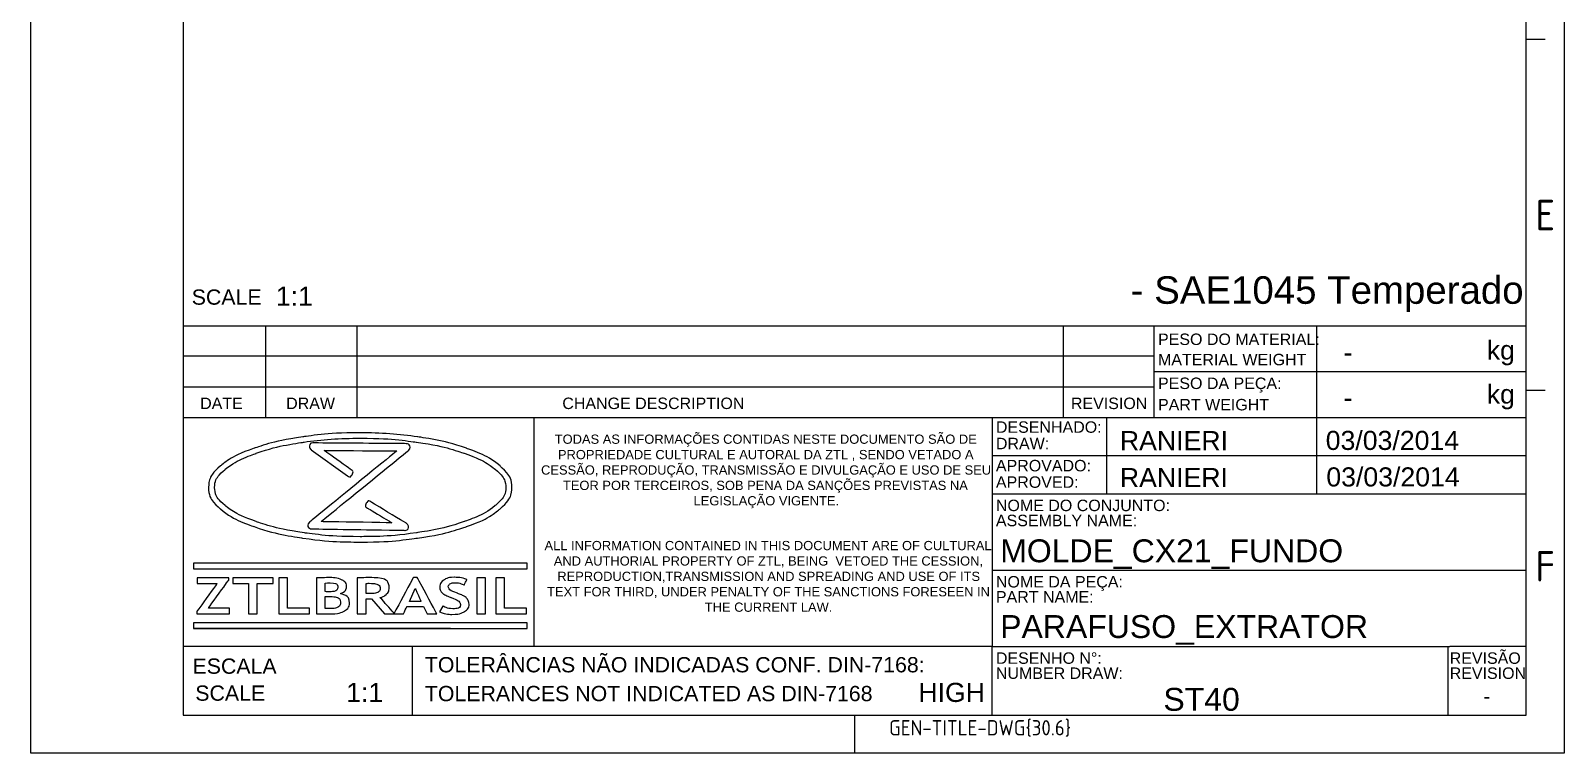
# Model space of a CAD drawing. Header units: millimetres. Extents: x 4549 to 4658, y 1259 to 1410.
# Drawn here: x 4549.2 to 4657.7, y 1258.7 to 1309.8 of the extents above; entities that cross this region are included whole.
import ezdxf
from ezdxf.enums import TextEntityAlignment as Align

# ---------------------------------------------------------------- set-up
doc = ezdxf.new("R2010")
doc.units = ezdxf.units.MM
doc.linetypes.add('ACAD_ISO02W100', pattern=[15, 12, -3])
doc.layers.add('AM_8', color=40, linetype='ACAD_ISO02W100', lineweight=35)
doc.layers.add('Camada 1', color=7, linetype='Continuous')
doc.styles.add('ACISOTS', font='isocp.shx', dxfattribs={"height": 1})
doc.styles.get("Standard").update_dxf_attribs({"font": 'arial.ttf'})

msp = doc.modelspace()

# ---------------------------------------------------------------- linework, layer by layer
at = {"color": 135, "lineweight": 25}
for p, q in [((4549.167, 1258.665), (4549.167, 1410.405)), ((4657.707, 1410.405), (4657.707, 1258.665)), ((4656.357, 1309.155), (4655.007, 1309.155)), ((4656.357, 1284.315), (4655.007, 1284.315)), ((4607.487, 1258.665), (4607.487, 1261.365)), ((4657.707, 1258.665), (4549.167, 1258.665))]:
    msp.add_line(p, q, dxfattribs=at)
for p, q in [((4559.967, 1407.705), (4559.967, 1261.365)), ((4655.007, 1261.365), (4655.007, 1407.705)), ((4559.967, 1288.905), (4655.007, 1288.905)), ((4559.967, 1288.905), (4559.967, 1261.365)), ((4559.967, 1288.905), (4628.681, 1288.905)), ((4565.801, 1282.425), (4565.801, 1288.905)), ((4572.266, 1282.425), (4572.266, 1288.905)), ((4622.258, 1282.425), (4622.258, 1288.905)), ((4628.681, 1282.425), (4628.681, 1288.905)), ((4640.157, 1288.905), (4640.157, 1285.665)), ((4655.007, 1261.365), (4655.007, 1288.905)), ((4628.681, 1286.745), (4559.967, 1286.745)), ((4628.681, 1285.665), (4655.007, 1285.665)), ((4640.157, 1285.665), (4640.157, 1282.425)), ((4559.967, 1284.585), (4628.681, 1284.585)), ((4559.967, 1282.425), (4617.207, 1282.425)), ((4584.771, 1282.425), (4584.771, 1266.225)), ((4617.207, 1282.425), (4617.207, 1272.165)), ((4617.207, 1282.425), (4655.007, 1282.425)), ((4625.307, 1282.425), (4625.307, 1277.025)), ((4640.157, 1282.425), (4640.157, 1277.025)), ((4617.207, 1279.725), (4655.007, 1279.725)), ((4617.207, 1277.025), (4655.007, 1277.025)), ((4617.207, 1272.165), (4617.207, 1266.225)), ((4617.207, 1271.625), (4655.007, 1271.625)), ((4617.207, 1266.225), (4559.967, 1266.225)), ((4576.167, 1266.225), (4576.167, 1261.365)), ((4617.207, 1261.365), (4617.207, 1266.225)), ((4617.207, 1266.225), (4649.607, 1266.225)), ((4649.474, 1266.225), (4649.474, 1261.365)), ((4655.007, 1266.225), (4649.607, 1266.225)), ((4559.967, 1261.365), (4655.007, 1261.365)), ((4559.967, 1261.365), (4655.007, 1261.365))]:
    msp.add_line(p, q)
at = {"layer": 'AM_8', "color": 0, "linetype": 'Continuous'}
msp.add_line((4560.682, 1267.488), (4578.883, 1267.488), dxfattribs=at)
at = {"layer": 'Camada 1'}
for points, knots in [([(4572.491, 1281.331), (4573.924, 1281.331), (4575.294, 1281.23), (4576.545, 1281.049), (4576.545, 1281.049), (4577.846, 1280.86), (4579.019, 1280.583), (4580.003, 1280.24), (4580.003, 1280.24), (4581.012, 1279.887), (4581.827, 1279.462), (4582.384, 1278.986), (4582.384, 1278.986), (4582.927, 1278.522), (4583.226, 1278.01), (4583.226, 1277.468), (4583.226, 1277.468), (4583.226, 1276.926), (4582.927, 1276.413), (4582.384, 1275.95), (4582.384, 1275.95), (4581.827, 1275.473), (4581.012, 1275.048), (4580.003, 1274.696), (4580.003, 1274.696), (4579.019, 1274.352), (4577.846, 1274.075), (4576.545, 1273.886), (4576.545, 1273.886), (4575.294, 1273.705), (4573.924, 1273.604), (4572.491, 1273.604), (4572.491, 1273.604), (4571.058, 1273.604), (4569.688, 1273.705), (4568.436, 1273.886), (4568.436, 1273.886), (4567.136, 1274.075), (4565.963, 1274.352), (4564.979, 1274.696), (4564.979, 1274.696), (4563.969, 1275.048), (4563.154, 1275.473), (4562.597, 1275.95), (4562.597, 1275.95), (4562.055, 1276.413), (4561.755, 1276.926), (4561.755, 1277.468), (4561.755, 1277.468), (4561.755, 1278.01), (4562.055, 1278.522), (4562.597, 1278.986), (4562.597, 1278.986), (4563.154, 1279.462), (4563.969, 1279.887), (4564.979, 1280.24), (4564.979, 1280.24), (4565.963, 1280.583), (4567.136, 1280.86), (4568.437, 1281.049), (4568.437, 1281.049), (4569.688, 1281.23), (4571.058, 1281.331), (4572.491, 1281.331)], [0, 0, 0, 0, 0.0588235, 0.0588235, 0.0588235, 0.0882353, 0.1176471, 0.1176471, 0.1176471, 0.1470588, 0.1764706, 0.1764706, 0.1764706, 0.2058824, 0.2352941, 0.2352941, 0.2352941, 0.2647059, 0.2941176, 0.2941176, 0.2941176, 0.3235294, 0.3529412, 0.3529412, 0.3529412, 0.3823529, 0.4117647, 0.4117647, 0.4117647, 0.4411765, 0.4705882, 0.4705882, 0.4705882, 0.5, 0.5294118, 0.5294118, 0.5294118, 0.5588235, 0.5882353, 0.5882353, 0.5882353, 0.6176471, 0.6470588, 0.6470588, 0.6470588, 0.6764706, 0.7058824, 0.7058824, 0.7058824, 0.7352941, 0.7647059, 0.7647059, 0.7647059, 0.7941176, 0.8235294, 0.8235294, 0.8235294, 0.8529412, 0.8823529, 0.8823529, 0.8823529, 0.9411765, 1, 1, 1, 1]), ([(4572.491, 1280.95), (4571.083, 1280.95), (4569.739, 1280.852), (4568.514, 1280.674), (4568.514, 1280.674), (4567.241, 1280.49), (4566.095, 1280.22), (4565.136, 1279.885), (4565.136, 1279.885), (4564.203, 1279.56), (4563.452, 1279.175), (4562.939, 1278.753), (4562.939, 1278.753), (4562.454, 1278.352), (4562.185, 1277.917), (4562.185, 1277.468), (4562.185, 1277.468), (4562.185, 1277.018), (4562.454, 1276.584), (4562.939, 1276.183), (4562.939, 1276.183), (4563.452, 1275.76), (4564.203, 1275.376), (4565.136, 1275.05), (4565.136, 1275.05), (4566.095, 1274.715), (4567.24, 1274.445), (4568.514, 1274.261), (4568.514, 1274.261), (4569.739, 1274.084), (4571.083, 1273.986), (4572.491, 1273.986), (4572.491, 1273.986), (4573.899, 1273.986), (4575.243, 1274.084), (4576.468, 1274.261), (4576.468, 1274.261), (4577.741, 1274.445), (4578.887, 1274.715), (4579.846, 1275.05), (4579.846, 1275.05), (4580.779, 1275.376), (4581.53, 1275.76), (4582.042, 1276.183), (4582.042, 1276.183), (4582.528, 1276.584), (4582.797, 1277.018), (4582.797, 1277.468), (4582.797, 1277.468), (4582.797, 1277.917), (4582.528, 1278.352), (4582.042, 1278.753), (4582.042, 1278.753), (4581.53, 1279.175), (4580.779, 1279.56), (4579.846, 1279.885), (4579.846, 1279.885), (4578.887, 1280.22), (4577.741, 1280.49), (4576.468, 1280.674), (4576.468, 1280.674), (4575.243, 1280.852), (4573.899, 1280.95), (4572.491, 1280.95)], [0, 0, 0, 0, 0.0588235, 0.0588235, 0.0588235, 0.0882353, 0.1176471, 0.1176471, 0.1176471, 0.1470588, 0.1764706, 0.1764706, 0.1764706, 0.2058824, 0.2352941, 0.2352941, 0.2352941, 0.2647059, 0.2941176, 0.2941176, 0.2941176, 0.3235294, 0.3529412, 0.3529412, 0.3529412, 0.3823529, 0.4117647, 0.4117647, 0.4117647, 0.4411765, 0.4705882, 0.4705882, 0.4705882, 0.5, 0.5294118, 0.5294118, 0.5294118, 0.5588235, 0.5882353, 0.5882353, 0.5882353, 0.6176471, 0.6470588, 0.6470588, 0.6470588, 0.6764706, 0.7058824, 0.7058824, 0.7058824, 0.7352941, 0.7647059, 0.7647059, 0.7647059, 0.7941176, 0.8235294, 0.8235294, 0.8235294, 0.8529412, 0.8823529, 0.8823529, 0.8823529, 0.9411765, 1, 1, 1, 1]), ([(4571.598, 1278.29), (4571.598, 1278.29), (4569.026, 1280.133), (4569.026, 1280.133), (4569.026, 1280.133), (4568.835, 1280.271), (4568.912, 1280.619), (4569.138, 1280.617), (4569.138, 1280.617), (4569.138, 1280.617), (4575.78, 1280.564), (4575.78, 1280.564), (4575.78, 1280.564), (4575.998, 1280.562), (4576.079, 1280.233), (4575.901, 1280.088), (4575.901, 1280.088), (4575.901, 1280.088), (4569.717, 1275.05), (4569.717, 1275.05), (4569.717, 1275.05), (4569.717, 1275.05), (4574.729, 1274.969), (4574.729, 1274.969), (4574.729, 1274.969), (4574.729, 1274.969), (4573.044, 1275.985), (4573.044, 1275.985), (4573.044, 1275.985), (4572.933, 1276.052), (4572.822, 1276.118), (4572.919, 1276.35), (4572.919, 1276.35), (4573.015, 1276.582), (4573.126, 1276.515), (4573.237, 1276.448), (4573.237, 1276.448), (4573.237, 1276.448), (4575.764, 1274.926), (4575.764, 1274.926), (4575.764, 1274.926), (4575.971, 1274.801), (4575.898, 1274.43), (4575.665, 1274.434), (4575.665, 1274.434), (4575.665, 1274.434), (4569.023, 1274.541), (4569.023, 1274.541), (4569.023, 1274.541), (4568.805, 1274.544), (4568.726, 1274.872), (4568.903, 1275.016), (4568.903, 1275.016), (4568.903, 1275.016), (4575.08, 1280.049), (4575.08, 1280.049), (4575.08, 1280.049), (4575.08, 1280.049), (4569.932, 1280.09), (4569.932, 1280.09), (4569.932, 1280.09), (4569.932, 1280.09), (4571.82, 1278.737), (4571.82, 1278.737), (4571.82, 1278.737), (4571.925, 1278.662), (4572.03, 1278.586), (4571.919, 1278.363), (4571.919, 1278.363), (4571.808, 1278.139), (4571.703, 1278.215), (4571.598, 1278.29)], [0, 0, 0, 0, 0.0526316, 0.0526316, 0.0526316, 0.0789474, 0.1052632, 0.1052632, 0.1052632, 0.1315789, 0.1578947, 0.1578947, 0.1578947, 0.1842105, 0.2105263, 0.2105263, 0.2105263, 0.2368421, 0.2631579, 0.2631579, 0.2631579, 0.2894737, 0.3157895, 0.3157895, 0.3157895, 0.3421053, 0.3684211, 0.3684211, 0.3684211, 0.3947368, 0.4210526, 0.4210526, 0.4210526, 0.4473684, 0.4736842, 0.4736842, 0.4736842, 0.5, 0.5263158, 0.5263158, 0.5263158, 0.5526316, 0.5789474, 0.5789474, 0.5789474, 0.6052632, 0.6315789, 0.6315789, 0.6315789, 0.6578947, 0.6842105, 0.6842105, 0.6842105, 0.7105263, 0.7368421, 0.7368421, 0.7368421, 0.7631579, 0.7894737, 0.7894737, 0.7894737, 0.8157895, 0.8421053, 0.8421053, 0.8421053, 0.8684211, 0.8947368, 0.8947368, 0.8947368, 0.9473684, 1, 1, 1, 1]), ([(4560.729, 1272.114), (4560.729, 1272.114), (4584.253, 1272.114), (4584.253, 1272.114), (4584.253, 1272.114), (4584.253, 1272.114), (4584.299, 1272.114), (4584.299, 1272.114), (4584.299, 1272.114), (4584.299, 1272.114), (4584.299, 1272.067), (4584.299, 1272.067), (4584.299, 1272.067), (4584.299, 1272.067), (4584.299, 1271.761), (4584.299, 1271.761), (4584.299, 1271.761), (4584.299, 1271.761), (4584.299, 1271.715), (4584.299, 1271.715), (4584.299, 1271.715), (4584.299, 1271.715), (4584.253, 1271.715), (4584.253, 1271.715), (4584.253, 1271.715), (4584.253, 1271.715), (4560.729, 1271.715), (4560.729, 1271.715), (4560.729, 1271.715), (4560.729, 1271.715), (4560.682, 1271.715), (4560.682, 1271.715), (4560.682, 1271.715), (4560.682, 1271.715), (4560.682, 1271.761), (4560.682, 1271.761), (4560.682, 1271.761), (4560.682, 1271.761), (4560.682, 1272.067), (4560.682, 1272.067), (4560.682, 1272.067), (4560.682, 1272.067), (4560.682, 1272.114), (4560.682, 1272.114), (4560.682, 1272.114), (4560.682, 1272.114), (4560.729, 1272.114), (4560.729, 1272.114)], [0, 0, 0, 0, 0.0769231, 0.0769231, 0.0769231, 0.1153846, 0.1538462, 0.1538462, 0.1538462, 0.1923077, 0.2307692, 0.2307692, 0.2307692, 0.2692308, 0.3076923, 0.3076923, 0.3076923, 0.3461538, 0.3846154, 0.3846154, 0.3846154, 0.4230769, 0.4615385, 0.4615385, 0.4615385, 0.5, 0.5384615, 0.5384615, 0.5384615, 0.5769231, 0.6153846, 0.6153846, 0.6153846, 0.6538462, 0.6923077, 0.6923077, 0.6923077, 0.7307692, 0.7692308, 0.7692308, 0.7692308, 0.8076923, 0.8461538, 0.8461538, 0.8461538, 0.9230769, 1, 1, 1, 1]), ([(4560.917, 1268.533), (4560.917, 1268.533), (4560.917, 1268.679), (4560.917, 1268.679), (4560.917, 1268.679), (4560.917, 1268.679), (4562.356, 1270.669), (4562.356, 1270.669), (4562.356, 1270.669), (4562.356, 1270.669), (4560.941, 1270.669), (4560.941, 1270.669), (4560.941, 1270.669), (4560.941, 1270.669), (4560.941, 1271.069), (4560.941, 1271.069), (4560.941, 1271.069), (4560.941, 1271.069), (4563.19, 1271.069), (4563.19, 1271.069), (4563.19, 1271.069), (4563.19, 1271.069), (4563.19, 1270.924), (4563.19, 1270.924), (4563.19, 1270.924), (4563.19, 1270.924), (4561.746, 1268.933), (4561.746, 1268.933), (4561.746, 1268.933), (4561.746, 1268.933), (4563.241, 1268.933), (4563.241, 1268.933), (4563.241, 1268.933), (4563.241, 1268.933), (4563.241, 1268.533), (4563.241, 1268.533), (4563.241, 1268.533), (4563.241, 1268.533), (4560.917, 1268.533), (4560.917, 1268.533)], [0, 0, 0, 0, 0.0909091, 0.0909091, 0.0909091, 0.1363636, 0.1818182, 0.1818182, 0.1818182, 0.2272727, 0.2727273, 0.2727273, 0.2727273, 0.3181818, 0.3636364, 0.3636364, 0.3636364, 0.4090909, 0.4545455, 0.4545455, 0.4545455, 0.5, 0.5454545, 0.5454545, 0.5454545, 0.5909091, 0.6363636, 0.6363636, 0.6363636, 0.6818182, 0.7272727, 0.7272727, 0.7272727, 0.7727273, 0.8181818, 0.8181818, 0.8181818, 0.9090909, 1, 1, 1, 1]), ([(4565.187, 1270.669), (4565.187, 1270.669), (4565.187, 1268.533), (4565.187, 1268.533), (4565.187, 1268.533), (4565.187, 1268.533), (4564.574, 1268.533), (4564.574, 1268.533), (4564.574, 1268.533), (4564.574, 1268.533), (4564.574, 1270.669), (4564.574, 1270.669), (4564.574, 1270.669), (4564.574, 1270.669), (4563.477, 1270.669), (4563.477, 1270.669), (4563.477, 1270.669), (4563.477, 1270.669), (4563.477, 1271.069), (4563.477, 1271.069), (4563.477, 1271.069), (4563.477, 1271.069), (4566.333, 1271.069), (4566.333, 1271.069), (4566.333, 1271.069), (4566.333, 1271.069), (4566.333, 1270.669), (4566.333, 1270.669), (4566.333, 1270.669), (4566.333, 1270.669), (4565.187, 1270.669), (4565.187, 1270.669)], [0, 0, 0, 0, 0.1111111, 0.1111111, 0.1111111, 0.1666667, 0.2222222, 0.2222222, 0.2222222, 0.2777778, 0.3333333, 0.3333333, 0.3333333, 0.3888889, 0.4444444, 0.4444444, 0.4444444, 0.5, 0.5555556, 0.5555556, 0.5555556, 0.6111111, 0.6666667, 0.6666667, 0.6666667, 0.7222222, 0.7777778, 0.7777778, 0.7777778, 0.8888889, 1, 1, 1, 1]), ([(4566.734, 1268.533), (4566.734, 1268.533), (4566.734, 1271.069), (4566.734, 1271.069), (4566.734, 1271.069), (4566.734, 1271.069), (4567.346, 1271.069), (4567.346, 1271.069), (4567.346, 1271.069), (4567.346, 1271.069), (4567.346, 1268.933), (4567.346, 1268.933), (4567.346, 1268.933), (4567.346, 1268.933), (4568.906, 1268.933), (4568.906, 1268.933), (4568.906, 1268.933), (4568.906, 1268.933), (4568.906, 1268.533), (4568.906, 1268.533), (4568.906, 1268.533), (4568.906, 1268.533), (4566.734, 1268.533), (4566.734, 1268.533)], [0, 0, 0, 0, 0.1428571, 0.1428571, 0.1428571, 0.2142857, 0.2857143, 0.2857143, 0.2857143, 0.3571429, 0.4285714, 0.4285714, 0.4285714, 0.5, 0.5714286, 0.5714286, 0.5714286, 0.6428571, 0.7142857, 0.7142857, 0.7142857, 0.8571429, 1, 1, 1, 1]), ([(4570.455, 1268.533), (4570.455, 1268.533), (4569.399, 1268.533), (4569.399, 1268.533), (4569.399, 1268.533), (4569.399, 1268.533), (4569.399, 1271.067), (4569.399, 1271.067), (4569.399, 1271.067), (4569.865, 1271.083), (4570.19, 1271.091), (4570.377, 1271.091), (4570.377, 1271.091), (4570.736, 1271.091), (4571.015, 1271.035), (4571.217, 1270.922), (4571.217, 1270.922), (4571.419, 1270.81), (4571.519, 1270.65), (4571.519, 1270.441), (4571.519, 1270.441), (4571.519, 1270.24), (4571.375, 1270.081), (4571.086, 1269.965), (4571.086, 1269.965), (4571.515, 1269.855), (4571.729, 1269.629), (4571.729, 1269.286), (4571.729, 1269.286), (4571.729, 1269.056), (4571.61, 1268.873), (4571.374, 1268.737), (4571.374, 1268.737), (4571.137, 1268.601), (4570.83, 1268.533), (4570.455, 1268.533)], [0, 0, 0, 0, 0.1, 0.1, 0.1, 0.15, 0.2, 0.2, 0.2, 0.25, 0.3, 0.3, 0.3, 0.35, 0.4, 0.4, 0.4, 0.45, 0.5, 0.5, 0.5, 0.55, 0.6, 0.6, 0.6, 0.65, 0.7, 0.7, 0.7, 0.75, 0.8, 0.8, 0.8, 0.9, 1, 1, 1, 1]), ([(4574.216, 1268.533), (4574.216, 1268.533), (4573.295, 1269.58), (4573.295, 1269.58), (4573.295, 1269.58), (4573.203, 1269.581), (4573.073, 1269.586), (4572.906, 1269.593), (4572.906, 1269.593), (4572.906, 1269.593), (4572.906, 1268.533), (4572.906, 1268.533), (4572.906, 1268.533), (4572.906, 1268.533), (4572.27, 1268.533), (4572.27, 1268.533), (4572.27, 1268.533), (4572.27, 1268.533), (4572.27, 1271.069), (4572.27, 1271.069), (4572.27, 1271.069), (4572.305, 1271.069), (4572.437, 1271.073), (4572.669, 1271.082), (4572.669, 1271.082), (4572.9, 1271.091), (4573.085, 1271.095), (4573.227, 1271.095), (4573.227, 1271.095), (4574.103, 1271.095), (4574.541, 1270.846), (4574.541, 1270.347), (4574.541, 1270.347), (4574.541, 1270.197), (4574.48, 1270.061), (4574.36, 1269.937), (4574.36, 1269.937), (4574.239, 1269.814), (4574.086, 1269.727), (4573.903, 1269.676), (4573.903, 1269.676), (4573.903, 1269.676), (4574.922, 1268.533), (4574.922, 1268.533), (4574.922, 1268.533), (4574.922, 1268.533), (4574.216, 1268.533), (4574.216, 1268.533)], [0, 0, 0, 0, 0.0769231, 0.0769231, 0.0769231, 0.1153846, 0.1538462, 0.1538462, 0.1538462, 0.1923077, 0.2307692, 0.2307692, 0.2307692, 0.2692308, 0.3076923, 0.3076923, 0.3076923, 0.3461538, 0.3846154, 0.3846154, 0.3846154, 0.4230769, 0.4615385, 0.4615385, 0.4615385, 0.5, 0.5384615, 0.5384615, 0.5384615, 0.5769231, 0.6153846, 0.6153846, 0.6153846, 0.6538462, 0.6923077, 0.6923077, 0.6923077, 0.7307692, 0.7692308, 0.7692308, 0.7692308, 0.8076923, 0.8461538, 0.8461538, 0.8461538, 0.9230769, 1, 1, 1, 1]), ([(4577.23, 1268.533), (4577.23, 1268.533), (4576.979, 1269.047), (4576.979, 1269.047), (4576.979, 1269.047), (4576.979, 1269.047), (4575.796, 1269.047), (4575.796, 1269.047), (4575.796, 1269.047), (4575.796, 1269.047), (4575.556, 1268.533), (4575.556, 1268.533), (4575.556, 1268.533), (4575.556, 1268.533), (4574.876, 1268.533), (4574.876, 1268.533), (4574.876, 1268.533), (4574.876, 1268.533), (4576.251, 1271.104), (4576.251, 1271.104), (4576.251, 1271.104), (4576.251, 1271.104), (4576.52, 1271.104), (4576.52, 1271.104), (4576.52, 1271.104), (4576.52, 1271.104), (4577.906, 1268.533), (4577.906, 1268.533), (4577.906, 1268.533), (4577.906, 1268.533), (4577.23, 1268.533), (4577.23, 1268.533)], [0, 0, 0, 0, 0.1111111, 0.1111111, 0.1111111, 0.1666667, 0.2222222, 0.2222222, 0.2222222, 0.2777778, 0.3333333, 0.3333333, 0.3333333, 0.3888889, 0.4444444, 0.4444444, 0.4444444, 0.5, 0.5555556, 0.5555556, 0.5555556, 0.6111111, 0.6666667, 0.6666667, 0.6666667, 0.7222222, 0.7777778, 0.7777778, 0.7777778, 0.8888889, 1, 1, 1, 1]), ([(4578.107, 1268.673), (4578.107, 1268.673), (4578.333, 1269.077), (4578.333, 1269.077), (4578.333, 1269.077), (4578.574, 1268.952), (4578.812, 1268.89), (4579.046, 1268.89), (4579.046, 1268.89), (4579.407, 1268.89), (4579.586, 1268.982), (4579.586, 1269.167), (4579.586, 1269.167), (4579.586, 1269.254), (4579.543, 1269.336), (4579.459, 1269.414), (4579.459, 1269.414), (4579.374, 1269.493), (4579.199, 1269.581), (4578.935, 1269.678), (4578.935, 1269.678), (4578.67, 1269.776), (4578.492, 1269.856), (4578.4, 1269.919), (4578.4, 1269.919), (4578.308, 1269.982), (4578.238, 1270.056), (4578.188, 1270.143), (4578.188, 1270.143), (4578.139, 1270.229), (4578.114, 1270.325), (4578.114, 1270.43), (4578.114, 1270.43), (4578.114, 1270.627), (4578.212, 1270.789), (4578.407, 1270.918), (4578.407, 1270.918), (4578.603, 1271.048), (4578.853, 1271.112), (4579.16, 1271.112), (4579.16, 1271.112), (4579.558, 1271.112), (4579.851, 1271.057), (4580.038, 1270.948), (4580.038, 1270.948), (4580.038, 1270.948), (4579.852, 1270.56), (4579.852, 1270.56), (4579.852, 1270.56), (4579.637, 1270.673), (4579.41, 1270.73), (4579.172, 1270.73), (4579.172, 1270.73), (4579.03, 1270.73), (4578.921, 1270.702), (4578.843, 1270.648), (4578.843, 1270.648), (4578.765, 1270.593), (4578.726, 1270.521), (4578.726, 1270.434), (4578.726, 1270.434), (4578.726, 1270.289), (4578.945, 1270.137), (4579.383, 1269.98), (4579.383, 1269.98), (4579.614, 1269.897), (4579.78, 1269.821), (4579.882, 1269.751), (4579.882, 1269.751), (4579.985, 1269.681), (4580.062, 1269.6), (4580.116, 1269.507), (4580.116, 1269.507), (4580.169, 1269.414), (4580.196, 1269.31), (4580.196, 1269.196), (4580.196, 1269.196), (4580.196, 1268.991), (4580.086, 1268.822), (4579.865, 1268.689), (4579.865, 1268.689), (4579.645, 1268.557), (4579.349, 1268.49), (4578.978, 1268.49), (4578.978, 1268.49), (4578.656, 1268.49), (4578.366, 1268.551), (4578.107, 1268.673)], [0, 0, 0, 0, 0.0434783, 0.0434783, 0.0434783, 0.0652174, 0.0869565, 0.0869565, 0.0869565, 0.1086957, 0.1304348, 0.1304348, 0.1304348, 0.1521739, 0.173913, 0.173913, 0.173913, 0.1956522, 0.2173913, 0.2173913, 0.2173913, 0.2391304, 0.2608696, 0.2608696, 0.2608696, 0.2826087, 0.3043478, 0.3043478, 0.3043478, 0.326087, 0.3478261, 0.3478261, 0.3478261, 0.3695652, 0.3913043, 0.3913043, 0.3913043, 0.4130435, 0.4347826, 0.4347826, 0.4347826, 0.4565217, 0.4782609, 0.4782609, 0.4782609, 0.5, 0.5217391, 0.5217391, 0.5217391, 0.5434783, 0.5652174, 0.5652174, 0.5652174, 0.5869565, 0.6086957, 0.6086957, 0.6086957, 0.6304348, 0.6521739, 0.6521739, 0.6521739, 0.673913, 0.6956522, 0.6956522, 0.6956522, 0.7173913, 0.7391304, 0.7391304, 0.7391304, 0.7608696, 0.7826087, 0.7826087, 0.7826087, 0.8043478, 0.826087, 0.826087, 0.826087, 0.8478261, 0.8695652, 0.8695652, 0.8695652, 0.8913043, 0.9130435, 0.9130435, 0.9130435, 0.9565217, 1, 1, 1, 1]), ([(4580.749, 1268.533), (4580.749, 1268.533), (4580.749, 1271.069), (4580.749, 1271.069), (4580.749, 1271.069), (4580.749, 1271.069), (4581.362, 1271.069), (4581.362, 1271.069), (4581.362, 1271.069), (4581.362, 1271.069), (4581.362, 1268.533), (4581.362, 1268.533), (4581.362, 1268.533), (4581.362, 1268.533), (4580.749, 1268.533), (4580.749, 1268.533)], [0, 0, 0, 0, 0.2, 0.2, 0.2, 0.3, 0.4, 0.4, 0.4, 0.5, 0.6, 0.6, 0.6, 0.8, 1, 1, 1, 1]), ([(4582.08, 1268.533), (4582.08, 1268.533), (4582.08, 1271.069), (4582.08, 1271.069), (4582.08, 1271.069), (4582.08, 1271.069), (4582.692, 1271.069), (4582.692, 1271.069), (4582.692, 1271.069), (4582.692, 1271.069), (4582.692, 1268.933), (4582.692, 1268.933), (4582.692, 1268.933), (4582.692, 1268.933), (4584.252, 1268.933), (4584.252, 1268.933), (4584.252, 1268.933), (4584.252, 1268.933), (4584.252, 1268.533), (4584.252, 1268.533), (4584.252, 1268.533), (4584.252, 1268.533), (4582.08, 1268.533), (4582.08, 1268.533)], [0, 0, 0, 0, 0.1428571, 0.1428571, 0.1428571, 0.2142857, 0.2857143, 0.2857143, 0.2857143, 0.3571429, 0.4285714, 0.4285714, 0.4285714, 0.5, 0.5714286, 0.5714286, 0.5714286, 0.6428571, 0.7142857, 0.7142857, 0.7142857, 0.8571429, 1, 1, 1, 1]), ([(4570.012, 1270.707), (4570.012, 1270.707), (4570.012, 1270.1), (4570.012, 1270.1), (4570.012, 1270.1), (4570.106, 1270.095), (4570.205, 1270.093), (4570.309, 1270.093), (4570.309, 1270.093), (4570.707, 1270.093), (4570.907, 1270.203), (4570.907, 1270.423), (4570.907, 1270.423), (4570.907, 1270.618), (4570.726, 1270.716), (4570.363, 1270.716), (4570.363, 1270.716), (4570.268, 1270.716), (4570.15, 1270.713), (4570.012, 1270.707)], [0, 0, 0, 0, 0.1666667, 0.1666667, 0.1666667, 0.25, 0.3333333, 0.3333333, 0.3333333, 0.4166667, 0.5, 0.5, 0.5, 0.5833333, 0.6666667, 0.6666667, 0.6666667, 0.8333333, 1, 1, 1, 1]), ([(4572.906, 1270.678), (4572.906, 1270.678), (4572.906, 1269.974), (4572.906, 1269.974), (4572.906, 1269.974), (4573.019, 1269.967), (4573.106, 1269.963), (4573.166, 1269.963), (4573.166, 1269.963), (4573.421, 1269.963), (4573.609, 1269.99), (4573.727, 1270.043), (4573.727, 1270.043), (4573.846, 1270.096), (4573.905, 1270.199), (4573.905, 1270.352), (4573.905, 1270.352), (4573.905, 1270.477), (4573.842, 1270.564), (4573.714, 1270.613), (4573.714, 1270.613), (4573.587, 1270.663), (4573.387, 1270.688), (4573.114, 1270.688), (4573.114, 1270.688), (4573.048, 1270.688), (4572.978, 1270.685), (4572.906, 1270.678)], [0, 0, 0, 0, 0.125, 0.125, 0.125, 0.1875, 0.25, 0.25, 0.25, 0.3125, 0.375, 0.375, 0.375, 0.4375, 0.5, 0.5, 0.5, 0.5625, 0.625, 0.625, 0.625, 0.6875, 0.75, 0.75, 0.75, 0.875, 1, 1, 1, 1]), ([(4576.385, 1270.328), (4576.385, 1270.328), (4575.971, 1269.392), (4575.971, 1269.392), (4575.971, 1269.392), (4575.971, 1269.392), (4576.799, 1269.392), (4576.799, 1269.392), (4576.799, 1269.392), (4576.799, 1269.392), (4576.385, 1270.328), (4576.385, 1270.328)], [0, 0, 0, 0, 0.25, 0.25, 0.25, 0.375, 0.5, 0.5, 0.5, 0.75, 1, 1, 1, 1]), ([(4570.012, 1269.749), (4570.012, 1269.749), (4570.012, 1268.911), (4570.012, 1268.911), (4570.012, 1268.911), (4570.136, 1268.903), (4570.236, 1268.899), (4570.313, 1268.899), (4570.313, 1268.899), (4570.587, 1268.899), (4570.785, 1268.933), (4570.908, 1269.001), (4570.908, 1269.001), (4571.031, 1269.069), (4571.093, 1269.182), (4571.093, 1269.34), (4571.093, 1269.34), (4571.093, 1269.484), (4571.036, 1269.589), (4570.921, 1269.655), (4570.921, 1269.655), (4570.806, 1269.721), (4570.606, 1269.753), (4570.321, 1269.753), (4570.321, 1269.753), (4570.261, 1269.753), (4570.158, 1269.752), (4570.012, 1269.749)], [0, 0, 0, 0, 0.125, 0.125, 0.125, 0.1875, 0.25, 0.25, 0.25, 0.3125, 0.375, 0.375, 0.375, 0.4375, 0.5, 0.5, 0.5, 0.5625, 0.625, 0.625, 0.625, 0.6875, 0.75, 0.75, 0.75, 0.875, 1, 1, 1, 1]), ([(4560.729, 1267.887), (4560.729, 1267.887), (4584.253, 1267.887), (4584.253, 1267.887), (4584.253, 1267.887), (4584.253, 1267.887), (4584.299, 1267.887), (4584.299, 1267.887), (4584.299, 1267.887), (4584.299, 1267.887), (4584.299, 1267.841), (4584.299, 1267.841), (4584.299, 1267.841), (4584.299, 1267.841), (4584.299, 1267.535), (4584.299, 1267.535), (4584.299, 1267.535), (4584.299, 1267.535), (4584.299, 1267.488), (4584.299, 1267.488), (4584.299, 1267.488), (4584.299, 1267.488), (4584.253, 1267.488), (4584.253, 1267.488), (4584.253, 1267.488), (4584.253, 1267.488), (4560.729, 1267.488), (4560.729, 1267.488), (4560.729, 1267.488), (4560.729, 1267.488), (4560.682, 1267.488), (4560.682, 1267.488), (4560.682, 1267.488), (4560.682, 1267.488), (4560.682, 1267.535), (4560.682, 1267.535), (4560.682, 1267.535), (4560.682, 1267.535), (4560.682, 1267.841), (4560.682, 1267.841), (4560.682, 1267.841), (4560.682, 1267.841), (4560.682, 1267.887), (4560.682, 1267.887), (4560.682, 1267.887), (4560.682, 1267.887), (4560.729, 1267.887), (4560.729, 1267.887)], [0, 0, 0, 0, 0.0769231, 0.0769231, 0.0769231, 0.1153846, 0.1538462, 0.1538462, 0.1538462, 0.1923077, 0.2307692, 0.2307692, 0.2307692, 0.2692308, 0.3076923, 0.3076923, 0.3076923, 0.3461538, 0.3846154, 0.3846154, 0.3846154, 0.4230769, 0.4615385, 0.4615385, 0.4615385, 0.5, 0.5384615, 0.5384615, 0.5384615, 0.5769231, 0.6153846, 0.6153846, 0.6153846, 0.6538462, 0.6923077, 0.6923077, 0.6923077, 0.7307692, 0.7692308, 0.7692308, 0.7692308, 0.8076923, 0.8461538, 0.8461538, 0.8461538, 0.9230769, 1, 1, 1, 1])]:
    msp.add_open_spline(points, degree=3, knots=knots, dxfattribs=at)

# ---------------------------------------------------------------- texts
at = {"color": 135, "lineweight": 25, "style": 'ACISOTS'}
for s, p in [('E', (4656.357, 1296.735)), ('F', (4656.357, 1271.895))]:
    msp.add_text(s, height=2.16, dxfattribs=at).set_placement(p, align=Align.MIDDLE)
for s, height, p in [('SCALE', 1.08, (4560.566, 1290.392)), ('PESO DO MATERIAL:', 0.81, (4628.953, 1287.543)), ('kg', 1.35, (4652.217, 1286.507)), ('MATERIAL WEIGHT', 0.81, (4628.953, 1286.108)), ('PESO DA PEÇA:', 0.81, (4628.953, 1284.43)), ('kg', 1.35, (4652.217, 1283.393)), ('DATE', 0.81, (4561.163, 1283.013)), ('DRAW', 0.81, (4567.249, 1283.013)), ('CHANGE DESCRIPTION', 0.81, (4586.793, 1283.013)), ('REVISION', 0.81, (4622.788, 1283.013)), ('PART WEIGHT', 0.81, (4628.953, 1282.918)), ('DESENHADO:', 0.81, (4617.479, 1281.334)), ('DRAW:', 0.81, (4617.479, 1280.169)), ('APROVADO:', 0.81, (4617.479, 1278.606)), ('APROVED:', 0.81, (4617.479, 1277.441)), ('NOME DO CONJUNTO:', 0.81, (4617.479, 1275.793)), ('ASSEMBLY NAME:', 0.81, (4617.479, 1274.726)), ('NOME DA PEÇA:', 0.81, (4617.479, 1270.393)), ('PART NAME:', 0.81, (4617.479, 1269.326)), ('TOLERÂNCIAS NÃO INDICADAS CONF. DIN-7168:', 1.08, (4577.062, 1264.391)), ('DESENHO N%%d:', 0.81, (4617.479, 1264.993)), ('REVISÃO', 0.81, (4649.595, 1264.993)), ('ESCALA', 1.08, (4560.622, 1264.29)), ('NUMBER DRAW:', 0.81, (4617.479, 1263.926)), ('REVISION', 0.81, (4649.595, 1263.926)), ('SCALE', 1.08, (4560.817, 1262.382)), ('TOLERANCES NOT INDICATED AS DIN-7168', 1.08, (4577.062, 1262.352))]:
    msp.add_text(s, height=height).set_placement(p)
at = {"insert": (4627.022, 1292.403), "char_height": 1.94599, "width": 47.75942, "attachment_point": 1}
msp.add_mtext('- SAE1045 Temperado', dxfattribs=at)
at = {"linetype": 'Continuous', "char_height": 0.6534, "attachment_point": 1}
for s, width, insert in [('\\pi1.1493;TODAS AS INFORMAÇÕES CONTIDAS NESTE DOCUMENTO SÃO DE \\P\\pi1.3755;PROPRIEDADE CULTURAL E AUTORAL DA ZTL , SENDO VETADO A \\P\\pi0.18306;CESSÃO, REPRODUÇÃO, TRANSMISSÃO E DIVULGAÇÃO E USO DE SEU \\P\\pi1.7312;TEOR POR TERCEIROS, SOB PENA DA SANÇÕES PREVISTAS NA \\P\\pi10.974;LEGISLAÇÃO VIGENTE.', 32.10014, (4585.107, 1281.209)), ('\\pi0.060844;ALL INFORMATION CONTAINED IN THIS DOCUMENT ARE OF CULTURAL \\P\\pi0.71803;AND AUTHORIAL PROPERTY OF ZTL, BEING  VETOED THE CESSION, \\P\\pi0.96607;REPRODUCTION,TRANSMISSION AND SPREADING AND USE OF ITS \\P\\pi0.2447;TEXT FOR THIRD, UNDER PENALTY OF THE SANCTIONS FORESEEN IN \\P\\pi11.405;THE CURRENT LAW.', 31.73537, (4585.472, 1273.685))]:
    msp.add_mtext_dynamic_manual_height_columns(s, width=width, gutter_width=12.5, heights=[0], dxfattribs=dict(at, insert=insert))
for tag, height, p in [('1:1', 1.35, (4567.828, 1290.998)), ('1:1', 1.35, (4572.806, 1262.973)), ('HIGH', 1.35, (4614.35, 1262.973)), ('-', 1.056, (4652.231, 1262.709))]:
    msp.add_attdef(tag, text='', height=height).set_placement(p, align=Align.MIDDLE_CENTER)
for p in [(4642.08, 1287.029), (4642.08, 1283.816)]:
    msp.add_attdef('-', text='', height=1.35).set_placement(p, align=Align.MIDDLE_LEFT)
for tag, p, height in [('RANIERI', (4626.254, 1280.105), 1.35), ('03/03/2014', (4640.821, 1280.121), 1.35), ('RANIERI', (4626.253, 1277.493), 1.35), ('03/03/2014', (4640.864, 1277.538), 1.35), ('MOLDE_CX21_FUNDO', (4617.784, 1272.178), 1.62), ('PARAFUSO_EXTRATOR', (4617.784, 1266.819), 1.62), ('ST40', (4629.332, 1261.672), 1.62)]:
    msp.add_attdef(tag, p, '', height=height)
at = {"color": 135, "style": 'ACISOTS'}
msp.add_attdef('GEN-TITLE-DWG{30.6}', (4609.919, 1259.932), '', height=1.08, dxfattribs=at)

doc.saveas('drawing.dxf')
